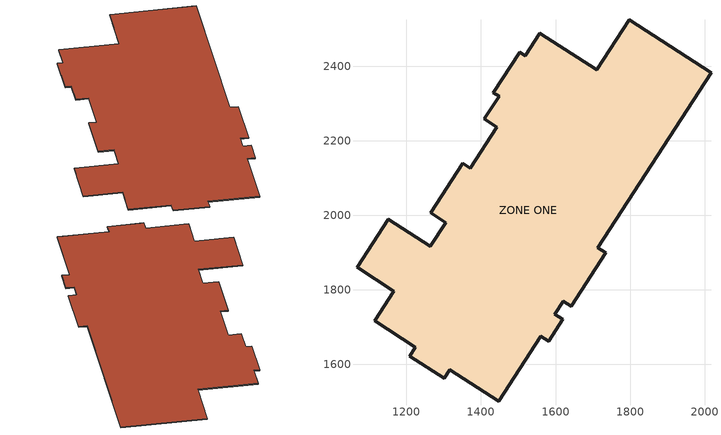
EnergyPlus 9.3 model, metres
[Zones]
ZONE ONE
 floor ground (FloorConstruction): 1115.01,1716.43 1166.57,1796.22 1067.47,1860.27 1151.07,1989.61 1264.45,1916.33 1305.7,1980.16 1265.39,2006.21 1351.16,2138.91 1371.31,2125.88 1442.96,2236.74 1409.37,2258.45 1448.45,2318.92 1433.34,2328.69 1503.91,2437.87 1519.02,2428.1 1558.11,2488.57 1710.96,2389.77 1797.81,2524.15 2017.01,2382.47 1713.57,1913 1734.57,1899.43 1641.74,1755.81 1620.75,1769.39 1597.95,1734.11 1618.94,1720.54 1581.49,1662.59 1560.49,1676.16 1447.58,1501.47 1316.57,1586.16 1301.37,1562.64 1208.99,1622.35 1224.18,1645.87 z0
 wall outside (BrickWallConstruction): 1166.57,1796.22 1115.01,1716.43 1224.18,1645.87 1208.99,1622.35 1301.37,1562.64 1316.57,1586.16 1447.58,1501.47 1560.49,1676.16 1581.49,1662.59 1618.94,1720.54 1597.95,1734.11 1620.75,1769.39 1641.74,1755.81 1734.57,1899.43 1713.57,1913 2017.01,2382.47 1797.81,2524.15 1710.96,2389.77 1558.11,2488.57 1519.02,2428.1 1503.91,2437.87 1433.34,2328.69 1448.45,2318.92 1409.37,2258.45 1442.96,2236.74 1371.31,2125.88 1351.16,2138.91 1265.39,2006.21 1305.7,1980.16 1264.45,1916.33 1151.07,1989.61 1067.47,1860.27 1166.57,1796.22 z0:3
 roof outside (RoofConstruction): 1224.18,1645.87 1208.99,1622.35 1301.37,1562.64 1316.57,1586.16 1447.58,1501.47 1560.49,1676.16 1581.49,1662.59 1618.94,1720.54 1597.95,1734.11 1620.75,1769.39 1641.74,1755.81 1734.57,1899.43 1713.57,1913 2017.01,2382.47 1797.81,2524.15 1710.96,2389.77 1558.11,2488.57 1519.02,2428.1 1503.91,2437.87 1433.34,2328.69 1448.45,2318.92 1409.37,2258.45 1442.96,2236.74 1371.31,2125.88 1351.16,2138.91 1265.39,2006.21 1305.7,1980.16 1264.45,1916.33 1151.07,1989.61 1067.47,1860.27 1166.57,1796.22 1115.01,1716.43 z3
[Building]
25095 Emerald Way: North Axis {deg}=0; Terrain=Suburbs; Loads Convergence Tolerance Value {W}=0.5; Temperature Convergence Tolerance Value {deltaC}=0.05; Solar Distribution=MinimalShadowing; Maximum Number of Warmup Days=25; Minimum Number of Warmup Days=3
[Site:Location]
Location=Cashion OK 73016; Latitude {N+ S-}=35.798; Longitude {W- E+}=-97.679; Time Zone Relative to GMT {GMT+/-}=-6; Elevation {m}=396
[Site:GroundTemperature:BuildingSurface]
19.527, 19.502, 19.536, 19.598, 20.002, 21.64, 22.225, 22.375, 21.449, 20.121, 19.802, 19.633
[Material]
Brick: MediumRough, 0.11, 0.7, 1970, 800, 0.93, 0.6, 0.6
Sheathing: MediumRough, 0.02, 0.09, 288, 1300, 0.9, 0.6, 0.6
R13Insulation: MediumRough, 0.09, 0.04, 45, 2020, 0.9, 0.6, 0.6
Gypsum: MediumRough, 0.013, 0.16, 800, 837, 0.9, 0.6, 0.6
Shingles: MediumRough, 0.01, 0.74, 2110, 920, 0.9, 0.6, 0.6
R31Insulation: MediumRough, 0.21, 0.04, 45, 2020, 0.9, 0.6, 0.6
6InchConcrete: MediumRough, 0.15, 1.73, 2242, 837, 0.9, 0.6, 0.6
WoodFlooring: MediumRough, 0.015, 0.17, 750, 2390, 0.9, 0.6, 0.6
[Construction]
BrickWallConstruction: Brick, Sheathing, R13Insulation, Gypsum
RoofConstruction: Shingles, Sheathing, R31Insulation
FloorConstruction: 6InchConcrete, WoodFlooring
[Zone]
ZONE ONE: Type=1; Multiplier=1; Ceiling Height {m}=autocalculate; Volume {m3}=autocalculate
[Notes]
Brick layer
ASHRAE HOF 2017 - Pg 33.3 - Brick, Building
Sheathing (OSB)
https://www.researchgate.net/figure/Wall-roof-slab-and-window-thermal-properties-for-apartment-building_tbl3_239936105
Insulation layer
http://www.greenspec.co.uk/building-design/insulation-materials-thermal-properties/
Gypsum layer
https://www.researchgate.net/figure/Wall-roof-slab-and-window-thermal-properties-for-apartment-building_tbl3_239936105
Roof shingles
ASHRAE HOF 2017 - Pg 33.3 - Asphalt -- GET BETTER PROPERTIES
Insulation layer
http://www.greenspec.co.uk/building-design/insulation-materials-thermal-properties/ - Modified for R31 thickness
Concrete Flooring
Already in IDF, just made thicker
Wood Flooring
HOF - Assuming Oak
